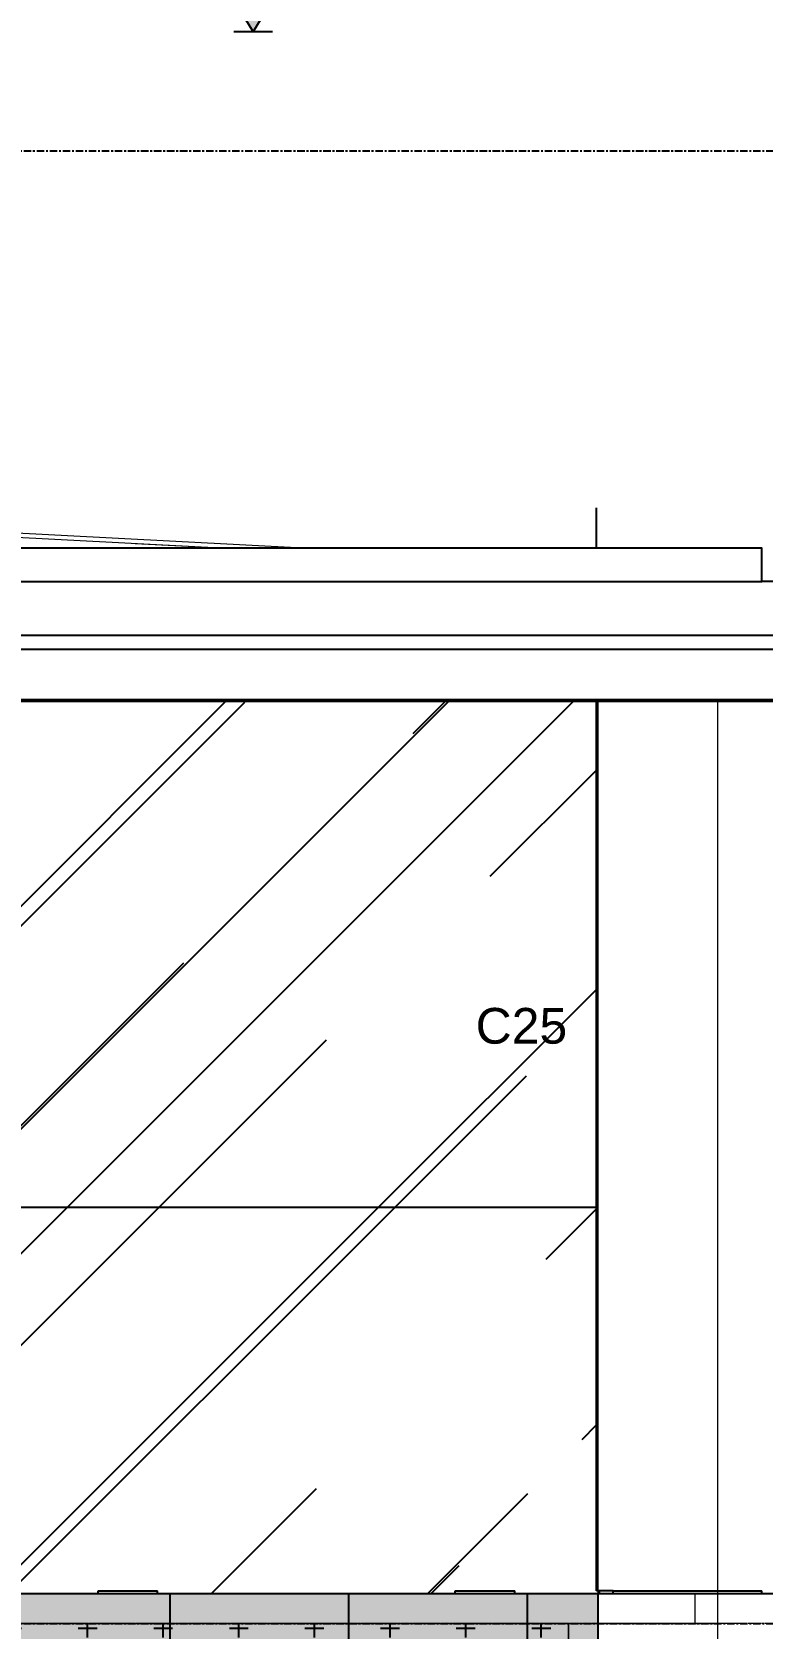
# Model space of a CAD drawing. Header units: millimetres. Extents: x 652937 to 1670132, y 1473552 to 2851037.
# Drawn here: x 779596 to 782048, y 1514505 to 1519870 of the extents above; entities that cross this region are included whole.
import ezdxf
from ezdxf.enums import TextEntityAlignment as Align
from ezdxf.xclip import XClip

# ---------------------------------------------------------------- set-up
doc = ezdxf.new("R2010")
doc.units = ezdxf.units.MM
doc.header["$XCLIPFRAME"] = 0
for name, pattern in [('Grid Line', [22.225, 12.7, -3.175, 3.175, -3.175]), ('TA_GL_005.00000', [13.75, 5, -1.25, 1.25, -1.25, 5]), ('XKITLINE00', [0]), ('XKITLINE02', [4, 2, -2])]:
    doc.linetypes.add(name, pattern=pattern)
for name, color, linetype in [('000 - 0_HIDE_OBJ_FRAMING_DEF_SUB_1', 1, 'Continuous'), ('000 - 0_SYM_DWG_GRIDLINE_MAIN_COLOR_251', 251, 'Continuous'), ('CVA044__', 2, 'Continuous'), ('DIM', 1, 'Continuous')]:
    doc.layers.add(name, color=color, linetype=linetype)
for name, color, linetype, lineweight in [('A-230-H_FLOOR', 2, 'Continuous', 25), ('A-230-M_FLOOR', 2, 'Continuous', 25), ('Bolt', 7, 'Continuous', 0), ('Part', 2, 'Continuous', 0), ('Z-230-A_LEVEL', 1, 'Continuous', 9)]:
    doc.layers.add(name, color=color, linetype=linetype, lineweight=lineweight)
doc.styles.add('ANGSANA', font='angsana.shx', dxfattribs={"width": 0.9})
doc.styles.add('Arial', font='arial.ttf')
doc.styles.add('TA', font='', dxfattribs={"height": 4.5})
doc.styles.get('TA').set_extended_font_data('Cordia New')
pattern_1 = [(0, (186823.404, -200), (35.282, 70.564), [7.823, -62.741])]
pattern_2 = [(45, (316145.4, 121030.8), (660.5113, 1761.362), [11676.29, -1556.84, 3892.097, -778.42]), (45, (316602.3, 122038.1), (-1282.4916, 181.641), [2335.258, -256.878, 4670.516, -583.815]), (45, (315952.77, 121773.86), (2493.4282, 3230.9986), [6227.355, -1089.787, 3113.678, -778.419])]

# ---------------------------------------------------------------- blocks, each defined once
blk = doc.blocks.new('*A1489973')
at = {"layer": 'Part', "linetype": 'XKITLINE02', "lineweight": 0}
for p, q in [((567.337001, 24.773517), (553.237008, 25.512464)), ((553.237008, 25.512464), (553.237008, 24.098617)), ((567.337001, 24.098617), (567.337001, 24.773517)), ((553.237008, 24.098617), (567.337001, 24.098617))]:
    blk.add_line(p, q, dxfattribs=at)
at = {"layer": 'Part', "linetype": 'XKITLINE00', "lineweight": 0}
blk.add_line((567.337001, 24.773517), (567.333076, 24.773723), dxfattribs=at)
blk = doc.blocks.new('*A1490974')
at = {"layer": 'Part', "linetype": 'XKITLINE00', "lineweight": 0}
for p, q in [((567.337001, 24.098617), (553.237001, 24.098617)), ((567.337001, 24.048617), (553.237001, 24.048617)), ((567.337001, 24.048617), (567.337001, 24.098617))]:
    blk.add_line(p, q, dxfattribs=at)
at = {"layer": 'Part', "linetype": 'XKITLINE02', "lineweight": 0}
blk.add_line((553.237001, 24.098617), (553.237001, 24.048617), dxfattribs=at)
blk = doc.blocks.new('*A1491975')
at = {"layer": 'Part', "linetype": 'XKITLINE00', "lineweight": 0}
for p, q in [((567.337001, 24.848617), (553.237001, 25.587567)), ((567.333075, 24.77372), (553.237001, 25.512464)), ((567.337001, 24.848617), (567.333075, 24.77372))]:
    blk.add_line(p, q, dxfattribs=at)
at = {"layer": 'Part', "linetype": 'XKITLINE02', "lineweight": 0}
blk.add_line((553.237001, 25.587567), (553.237001, 25.512464), dxfattribs=at)
blk = doc.blocks.new('*A1502986')
at = {"layer": 'Part', "linetype": 'XKITLINE02', "lineweight": 0}
for p, q in [((567.627002, 24.973606), (567.377002, 24.973606)), ((567.377002, 24.973606), (567.377002, 24.723606)), ((567.611002, 24.739606), (567.393002, 24.957606)), ((567.611002, 24.957606), (567.393002, 24.739606)), ((567.393002, 24.739606), (567.393002, 24.957606)), ((567.393002, 24.957606), (567.611002, 24.957606)), ((567.611002, 24.957606), (567.611002, 24.739606)), ((567.627002, 24.723606), (567.627002, 24.973606)), ((567.377002, 24.723606), (567.627002, 24.723606)), ((567.611002, 24.739606), (567.393002, 24.739606))]:
    blk.add_line(p, q, dxfattribs=at)
blk = doc.blocks.new('*A1504988')
at = {"layer": 'Part', "linetype": 'XKITLINE02', "lineweight": 0}
for p, q in [((567.627002, 23.523606), (567.377002, 23.523606)), ((567.377002, 23.523606), (567.377002, 23.273606)), ((567.611002, 23.289606), (567.393002, 23.507606)), ((567.611002, 23.507606), (567.393002, 23.289606)), ((567.393002, 23.289606), (567.393002, 23.507606)), ((567.393002, 23.507606), (567.611002, 23.507606)), ((567.611002, 23.507606), (567.611002, 23.289606)), ((567.627002, 23.273606), (567.627002, 23.523606)), ((567.377002, 23.273606), (567.627002, 23.273606)), ((567.611002, 23.289606), (567.393002, 23.289606))]:
    blk.add_line(p, q, dxfattribs=at)
blk = doc.blocks.new('*A1509993')
at = {"layer": 'Part', "linetype": 'XKITLINE02', "lineweight": 0}
for p, q in [((566.319951, 24.873617), (565.944951, 24.873617)), ((565.944951, 24.873617), (565.944951, 24.838617)), ((565.944951, 24.838617), (566.119951, 24.838617)), ((566.119951, 24.838617), (566.119951, 24.158617)), ((566.144951, 24.158617), (566.144951, 24.838617)), ((566.144951, 24.838617), (566.319951, 24.838617)), ((566.319951, 24.838617), (566.319951, 24.873617)), ((566.119951, 24.158617), (565.944951, 24.158617)), ((565.944951, 24.158617), (565.944951, 24.123617)), ((566.319951, 24.158617), (566.144951, 24.158617)), ((566.319951, 24.123617), (566.319951, 24.158617)), ((565.944951, 24.123617), (566.319951, 24.123617))]:
    blk.add_line(p, q, dxfattribs=at)
blk = doc.blocks.new('*A1510994')
at = {"layer": 'Part', "linetype": 'XKITLINE02', "lineweight": 0}
for p, q in [((567.333051, 24.848617), (566.958051, 24.848617)), ((566.958051, 24.848617), (566.958051, 24.798617)), ((566.958051, 24.798617), (567.303051, 24.798617)), ((567.303051, 24.798617), (567.303051, 24.148617)), ((567.333051, 24.098617), (567.333051, 24.848617)), ((567.303051, 24.148617), (566.958051, 24.148617)), ((566.958051, 24.148617), (566.958051, 24.098617)), ((566.958051, 24.098617), (567.333051, 24.098617))]:
    blk.add_line(p, q, dxfattribs=at)
blk = doc.blocks.new('*A1511995')
at = {"layer": 'Part', "linetype": 'XKITLINE02', "lineweight": 0}
for p, q in [((567.627002, 24.973606), (567.377002, 24.973606)), ((567.377002, 24.973606), (567.377002, 24.723606)), ((567.611002, 24.739606), (567.393002, 24.957606)), ((567.611002, 24.957606), (567.393002, 24.739606)), ((567.393002, 24.739606), (567.393002, 24.957606)), ((567.393002, 24.957606), (567.611002, 24.957606)), ((567.611002, 24.957606), (567.611002, 24.739606)), ((567.627002, 24.723606), (567.627002, 24.973606)), ((567.377002, 24.723606), (567.627002, 24.723606)), ((567.611002, 24.739606), (567.393002, 24.739606))]:
    blk.add_line(p, q, dxfattribs=at)
blk = doc.blocks.new('*A1513997')
at = {"layer": 'Part', "linetype": 'XKITLINE02', "lineweight": 0}
for p, q in [((567.627002, 23.523606), (567.377002, 23.523606)), ((567.377002, 23.523606), (567.377002, 23.273606)), ((567.611002, 23.289606), (567.393002, 23.507606)), ((567.611002, 23.507606), (567.393002, 23.289606)), ((567.393002, 23.289606), (567.393002, 23.507606)), ((567.393002, 23.507606), (567.611002, 23.507606)), ((567.611002, 23.507606), (567.611002, 23.289606)), ((567.627002, 23.273606), (567.627002, 23.523606)), ((567.377002, 23.273606), (567.627002, 23.273606)), ((567.611002, 23.289606), (567.393002, 23.289606))]:
    blk.add_line(p, q, dxfattribs=at)
blk = doc.blocks.new('*A15181002')
at = {"layer": 'Bolt', "linetype": 'XKITLINE02', "lineweight": 0}
for p, q in [((566.229551, 24.623617), (565.989951, 24.623617)), ((566.144951, 24.661117), (566.119951, 24.661117)), ((566.144951, 24.586117), (566.119951, 24.586117)), ((566.144951, 24.411117), (566.119951, 24.411117)), ((566.189951, 24.661117), (566.144951, 24.661117)), ((566.189951, 24.586117), (566.144951, 24.586117)), ((566.189951, 24.411117), (566.144951, 24.411117)), ((566.229551, 24.373617), (565.989951, 24.373617)), ((566.144951, 24.336117), (566.119951, 24.336117)), ((566.189951, 24.336117), (566.144951, 24.336117))]:
    blk.add_line(p, q, dxfattribs=at)
blk = doc.blocks.new('*A15191003')
at = {"layer": 'Bolt'}
for points in [[(565.639, 23.539), (565.639, 23.599), (565.734, 23.599), (565.734, 23.539)], [(565.639, 23.539), (565.639, 23.599), (565.734, 23.599), (565.734, 23.539)], [(566.539, 23.539), (566.539, 23.599), (566.634, 23.599), (566.634, 23.539)], [(566.539, 23.539), (566.539, 23.599), (566.634, 23.599), (566.634, 23.539)]]:
    blk.add_hatch(color=256, dxfattribs=at).paths.add_polyline_path(points, flags=17)
at = {"layer": 'Bolt', "linetype": 'XKITLINE00', "lineweight": 0}
for p, q in [((565.687, 23.486), (565.687, 23.739)), ((565.687, 23.486), (565.687, 23.739)), ((566.587, 23.486), (566.587, 23.739)), ((566.587, 23.486), (566.587, 23.739)), ((565.639, 23.539), (565.639, 23.599)), ((565.639, 23.539), (565.639, 23.599)), ((565.734, 23.539), (565.734, 23.599)), ((565.734, 23.539), (565.734, 23.599)), ((566.539, 23.539), (566.539, 23.599)), ((566.539, 23.539), (566.539, 23.599)), ((566.634, 23.539), (566.634, 23.599)), ((566.634, 23.539), (566.634, 23.599))]:
    blk.add_line(p, q, dxfattribs=at)
blk = doc.blocks.new('*A15201004')
at = {"layer": 'Bolt'}
for points in [[(565.772, 23.599), (565.772, 23.539), (565.702, 23.539), (565.702, 23.599)], [(565.772, 23.599), (565.772, 23.539), (565.702, 23.539), (565.702, 23.599)], [(566.572, 23.599), (566.572, 23.539), (566.502, 23.539), (566.502, 23.599)], [(566.572, 23.599), (566.572, 23.539), (566.502, 23.539), (566.502, 23.599)]]:
    blk.add_hatch(color=256, dxfattribs=at).paths.add_polyline_path(points, flags=17)
at = {"layer": 'Bolt', "linetype": 'XKITLINE00', "lineweight": 0}
for p, q in [((565.702, 23.599), (565.702, 23.539)), ((565.702, 23.599), (565.702, 23.539)), ((565.737, 23.599), (565.737, 23.539)), ((565.737, 23.599), (565.737, 23.539)), ((565.772, 23.599), (565.772, 23.539)), ((565.772, 23.599), (565.772, 23.539)), ((566.502, 23.599), (566.502, 23.539)), ((566.502, 23.599), (566.502, 23.539)), ((566.537, 23.599), (566.537, 23.539)), ((566.537, 23.599), (566.537, 23.539)), ((566.572, 23.599), (566.572, 23.539)), ((566.572, 23.599), (566.572, 23.539))]:
    blk.add_line(p, q, dxfattribs=at)
blk = doc.blocks.new('*A15211005')
at = {"layer": 'Part', "linetype": 'XKITLINE02', "lineweight": 0}
for p, q in [((566.519951, 24.773617), (566.144951, 24.773617)), ((566.144951, 24.773617), (566.144951, 24.223617)), ((566.189951, 24.223617), (566.189951, 24.773617)), ((566.519951, 24.773617), (566.519951, 24.223617)), ((566.519951, 24.223617), (566.144951, 24.223617))]:
    blk.add_line(p, q, dxfattribs=at)
blk = doc.blocks.new('*A15221006')
at = {"layer": 'Part', "linetype": 'XKITLINE00', "lineweight": 0}
for p, q in [((565.387437, 23.598606), (565.387437, 24.048456)), ((566.887437, 24.048456), (565.387437, 24.048456)), ((565.432437, 23.598606), (565.432437, 24.048456)), ((566.842437, 24.048456), (566.842437, 23.598606)), ((566.887437, 24.048456), (566.887437, 23.598606))]:
    blk.add_line(p, q, dxfattribs=at)
at = {"layer": 'Part', "linetype": 'XKITLINE02', "lineweight": 0}
for p, q in [((565.387437, 23.598456), (565.387437, 23.598606)), ((565.387437, 23.598606), (565.387437, 23.598456)), ((566.887437, 23.598456), (565.387437, 23.598456)), ((565.432437, 23.598606), (565.432437, 23.598456)), ((565.432437, 23.598456), (565.432437, 23.598606)), ((565.432437, 23.598606), (565.432437, 23.598456)), ((566.842437, 23.598606), (566.842437, 23.598456)), ((566.842437, 23.598456), (566.842437, 23.598606)), ((566.842437, 23.598456), (566.842437, 23.598606)), ((566.842437, 23.598606), (566.842437, 23.598456)), ((566.887437, 23.598606), (566.887437, 23.598456))]:
    blk.add_line(p, q, dxfattribs=at)
blk = doc.blocks.new('*A15231007')
at = {"layer": 'Part', "linetype": 'XKITLINE00', "lineweight": 0}
for p, q in [((565.336983, 23.598606), (566.936983, 23.598606)), ((565.336983, 23.598606), (565.336983, 23.538606)), ((565.336983, 23.538606), (566.936983, 23.538606)), ((566.936983, 23.598606), (566.936983, 23.538606))]:
    blk.add_line(p, q, dxfattribs=at)
blk = doc.blocks.new('*A15241008')
at = {"layer": 'Part', "linetype": 'XKITLINE00', "lineweight": 0}
for p, q in [((567.337001, 24.848617), (567.337001, 24.048617)), ((567.337001, 24.848617), (567.387001, 24.848617)), ((567.387001, 24.848617), (567.387001, 24.048617)), ((567.387001, 24.048617), (567.337001, 24.048617))]:
    blk.add_line(p, q, dxfattribs=at)
at = {"layer": 'Part', "linetype": 'XKITLINE02', "lineweight": 0}
for p, q in [((567.387001, 24.723514), (567.337001, 24.723514)), ((567.387001, 24.198617), (567.337001, 24.198617))]:
    blk.add_line(p, q, dxfattribs=at)
blk = doc.blocks.new('*A15251009')
at = {"layer": 'Part', "linetype": 'XKITLINE00', "lineweight": 0}
for p, q in [((567.377002, 24.973606), (567.627002, 24.973606)), ((567.377002, 23.523606), (567.377002, 24.973606)), ((567.627002, 24.973606), (567.627002, 23.523606)), ((567.627002, 23.523606), (567.377002, 23.523606))]:
    blk.add_line(p, q, dxfattribs=at)
at = {"layer": 'Part', "linetype": 'XKITLINE02', "lineweight": 0}
for p, q in [((567.393002, 24.973606), (567.393002, 23.523606)), ((567.611002, 23.523606), (567.611002, 24.973606))]:
    blk.add_line(p, q, dxfattribs=at)
blk = doc.blocks.new('*A15271011')
at = {"layer": 'Part', "linetype": 'XKITLINE00', "lineweight": 0}
for p, q in [((569.627002, 23.523606), (567.377002, 23.523606)), ((567.377002, 23.523606), (567.377002, 23.273606)), ((569.627002, 23.523606), (569.627002, 23.273606)), ((569.627002, 23.273606), (567.377002, 23.273606))]:
    blk.add_line(p, q, dxfattribs=at)
at = {"layer": 'Part', "linetype": 'XKITLINE02', "lineweight": 0}
for p, q in [((567.377002, 23.507606), (569.627002, 23.507606)), ((569.627002, 23.289606), (567.377002, 23.289606))]:
    blk.add_line(p, q, dxfattribs=at)
blk = doc.blocks.new('*A15321016')
at = {"layer": 'Part', "linetype": 'XKITLINE00', "lineweight": 0}
for p, q in [((566.519951, 24.773617), (566.144951, 24.773617)), ((566.144951, 24.773617), (566.144951, 24.223617)), ((566.189951, 24.773617), (566.189951, 24.223617)), ((566.519951, 24.773617), (566.519951, 24.223617)), ((566.519951, 24.223617), (566.144951, 24.223617))]:
    blk.add_line(p, q, dxfattribs=at)
blk = doc.blocks.new('*A15351019')
at = {"layer": 'Part', "linetype": 'XKITLINE00', "lineweight": 0}
for p, q in [((567.377002, 24.973606), (567.627002, 24.973606)), ((567.377002, 23.523606), (567.377002, 24.973606)), ((567.627002, 24.973606), (567.627002, 23.523606)), ((567.627002, 23.523606), (567.377002, 23.523606))]:
    blk.add_line(p, q, dxfattribs=at)
at = {"layer": 'Part', "linetype": 'XKITLINE02', "lineweight": 0}
for p, q in [((567.393002, 24.973606), (567.393002, 23.523606)), ((567.611002, 23.523606), (567.611002, 24.973606))]:
    blk.add_line(p, q, dxfattribs=at)
blk = doc.blocks.new('*A15371021')
at = {"layer": 'Part', "linetype": 'XKITLINE00', "lineweight": 0}
for p, q in [((569.627002, 23.523606), (567.377002, 23.523606)), ((567.377002, 23.523606), (567.377002, 23.273606)), ((569.627002, 23.523606), (569.627002, 23.273606)), ((569.627002, 23.273606), (567.377002, 23.273606))]:
    blk.add_line(p, q, dxfattribs=at)
at = {"layer": 'Part', "linetype": 'XKITLINE02', "lineweight": 0}
for p, q in [((567.377002, 23.507606), (569.627002, 23.507606)), ((569.627002, 23.289606), (567.377002, 23.289606))]:
    blk.add_line(p, q, dxfattribs=at)
blk = doc.blocks.new('*A15451029')
at = {"layer": 'Part', "linetype": 'XKITLINE00', "lineweight": 0}
for p, q in [((567.627002, 25.223606), (567.377002, 25.223606)), ((567.377002, 25.223606), (567.377002, 24.973606)), ((567.627002, 24.973606), (567.627002, 25.223606)), ((567.377002, 24.973606), (567.627002, 24.973606)), ((567.611002, 24.989606), (567.393002, 25.207606)), ((567.393002, 24.989606), (567.393002, 25.207606)), ((567.393002, 25.207606), (567.611002, 25.207606)), ((567.393002, 24.989606), (567.611002, 25.207606)), ((567.611002, 24.989606), (567.393002, 24.989606)), ((567.611002, 25.207606), (567.611002, 24.989606))]:
    blk.add_line(p, q, dxfattribs=at)
blk = doc.blocks.new('12')
at = {"lineweight": 0, "xscale": 0.2, "yscale": 0.2, "zscale": 0.2}
for name in ['*A1491975', '*A1489973', '*A15451029', '*A1509993', '*A1510994', '*A15241008', '*A1502986', '*A1511995', '*A15251009', '*A15351019', '*A15181002', '*A15211005', '*A15321016', '*A1490974', '*A15221006', '*A15191003', '*A15231007', '*A15201004', '*A1504988', '*A1513997', '*A15271011', '*A15371021']:
    blk.add_blockref(name, (663419.1909, 1524488.8719), dxfattribs=at)
blk = doc.blocks.new('LEV-SEC')
blk.add_hatch(color=1).paths.add_polyline_path([(-1.62, 2.67), (0, 0), (1.62, 2.67)])
at = {"color": 1}
for p, q in [((-1.62, 2.67), (0, 0)), ((1.62, 2.67), (-1.62, 2.67)), ((0, 0), (1.62, 2.67)), ((1.62, 0), (-1.62, 0))]:
    blk.add_line(p, q, dxfattribs=at)
at = {"color": 2, "style": 'ANGSANA'}
blk.add_attdef('ELEVATION', text='', height=2.4, dxfattribs=at).set_placement((2.91, 2.21), align=Align.BOTTOM_LEFT)
blk = doc.blocks.new('PP18_ENT3_SE_ELE2-1')
at = {"layer": 'A-230-H_FLOOR'}
h = blk.add_hatch(dxfattribs=at)
h.set_pattern_fill('CROSS', color=1, scale=20)
h.set_pattern_definition([(0, (8480.07, 30), (127, 127), [63.5, -190.5]), (90, (8511.82, -1.75), (-127, 127), [63.5, -190.5])])
h.paths.add_polyline_path([(4245, 102150), (4245, 102450), (6390, 102450), (6390, 102150)])
at = {"layer": 'A-230-M_FLOOR', "color": 4, "lineweight": 9}
blk.add_lwpolyline([(6890, 105881), (6890, 102450), (6490, 102450), (6490, 105881)], close=True, dxfattribs=at)
at = {"layer": 'A-230-M_FLOOR', "lineweight": 9}
blk.add_lwpolyline([(4245, 102450), (6390, 102450), (6390, 102150), (4245, 102150)], close=True, dxfattribs=at)
at = {"layer": 'A-230-M_FLOOR', "color": 3, "lineweight": 9}
blk.add_lwpolyline([(6890, 102450), (6890, 97770), (6390, 97770), (6390, 102450)], close=True, dxfattribs=at)
at = {"layer": 'Z-230-A_LEVEL', "linetype": 'Grid Line', "ltscale": 0.5}
blk.add_line((26089.2, 102450), (0, 102450), dxfattribs=at)
at = {"color": 4, "xscale": 1000, "yscale": 1000, "zscale": 1000}
blk.add_blockref('12', (-663525726.6, -1524387851.6), dxfattribs=at)
at = {"layer": 'DIM'}
ref = blk.add_blockref('LEV-SEC', (5331.2, 107800), dxfattribs=dict(at, xscale=40, yscale=40, zscale=40))
ref.add_attrib('ELEVATION', 'EL.+107.800 SFL.', dxfattribs={"layer": '0', "color": 3, "height": 120, "style": 'Arial'}).set_placement((5447.7, 107830.7), align=Align.BOTTOM_LEFT)
at = {"layer": 'CVA044__', "color": 3, "style": 'Arial'}
blk.add_text('C25', height=120, dxfattribs=at).set_placement((6078.3, 104399.3))
blk = doc.blocks.new('*U6164')
at = {"layer": '000 - 0_SYM_DWG_GRIDLINE_MAIN_COLOR_251', "linetype": 'ByBlock', "ltscale": 5}
blk.add_line((200, 0), (-30071, 0), dxfattribs=at)
at = {"style": 'TA', "flags": 1}
blk.add_attdef('LOCATION', (6, -6), '', height=4.5, rotation=270, dxfattribs=at)
blk = doc.blocks.new('W-1-PP18-ST_ENT3_REV02_20260413-044638_PP18_ENT3_ELE2-DIM')
at = {"layer": '000 - 0_SYM_DWG_GRIDLINE_MAIN_COLOR_251', "color": 6, "linetype": 'TA_GL_005.00000', "rotation": 180}
for p in [(-21271, 107400), (-21271, 102450)]:
    blk.add_blockref('*U6164', p, dxfattribs=at)
blk = doc.blocks.new('DPA_Flood board Plan_Plate - DPA_Flood board Plan_Plate-20217323-ENT 3 ELE-2 Sheet')
at = {"layer": '000 - 0_HIDE_OBJ_FRAMING_DEF_SUB_1'}
for p, q in [((-178988.5, 102560), (-178788.5, 102560)), ((-178988.5, 102550), (-178988.5, 102560)), ((-178788.5, 102550), (-178788.5, 102560))]:
    blk.add_line(p, q, dxfattribs=at)
blk = doc.blocks.new('*U7325')
blk.add_wipeout([(0, 0), (11902.6, 0), (11902.6, 112.5), (0, 112.5)])
at = {"color": 0}
blk.add_lwpolyline([(0, 0), (11902.6, 0), (11902.6, 112.5), (0, 112.5)], close=True, dxfattribs=at)
blk = doc.blocks.new('*U7323')
blk.add_wipeout([(0, 0), (12752.6, 0), (12752.6, 47.3), (0, 47.3)])
at = {"color": 0}
blk.add_lwpolyline([(0, 0), (12752.6, 0), (12752.6, 47.3), (0, 47.3)], close=True, dxfattribs=at)
blk = doc.blocks.new('*U7324')
blk.add_wipeout([(0, 0), (12752.6, 0), (12752.6, 180.2), (0, 180.2)])
at = {"color": 0}
blk.add_lwpolyline([(0, 0), (12752.6, 0), (12752.6, 180.2), (0, 180.2)], close=True, dxfattribs=at)
blk = doc.blocks.new('*U7321')
blk.add_wipeout([(0, 0), (12752.6, 0), (12752.6, 6), (0, 6)])
at = {"color": 0}
blk.add_lwpolyline([(0, 0), (12752.6, 0), (12752.6, 6), (0, 6)], close=True, dxfattribs=at)
blk = doc.blocks.new('*U7322')
blk.add_wipeout([(0, 0), (12752.6, 0), (12752.6, 169), (0, 169)])
at = {"color": 0}
blk.add_lwpolyline([(0, 0), (12752.6, 0), (12752.6, 169), (0, 169)], close=True, dxfattribs=at)
blk = doc.blocks.new('Railing - Railing-18094179-ENT 3 ELE-4 Sheet')
at = {"layer": '000 - 0_HIDE_OBJ_FRAMING_DEF_SUB_1'}
h = blk.add_hatch(dxfattribs=at)
h.set_pattern_fill('FP_13', color=256, style=0, pattern_type=2)
h.set_pattern_definition(pattern_2)
h.paths.add_polyline_path([(181187.3, 103850), (183789.7, 103850), (183788.7, 105547), (183774, 105547), (183774, 105550), (182364, 105550), (182364, 105547), (182274, 105547), (182274, 105550), (181187.3, 105550), (181187.3, 103977.1)])
h = blk.add_hatch(dxfattribs=at)
h.set_pattern_fill('FP_13', color=256, style=0, pattern_type=2)
h.set_pattern_definition(pattern_2)
h.paths.add_polyline_path([(182653.1, 102550), (182988.5, 102550), (182988.5, 102560), (183188.5, 102560), (183188.5, 102550), (183792.2, 102550), (183792.2, 102560), (183789.7, 102560), (183789.7, 103850), (181187.3, 103850), (181187.3, 102560), (181184.7, 102560), (181184.7, 102550), (181788.5, 102550), (181788.5, 102560), (181988.5, 102560), (181988.5, 102550), (182567, 102550)])
blk.add_line((181187.3, 103850), (183789.7, 103850), dxfattribs=at)
blk = doc.blocks.new('C-1-PP18-AR-2340-01-C_20260413-231939_PP18_ENT3_EX-ELE2')
at = {"layer": '000 - 0_HIDE_OBJ_FRAMING_DEF_SUB_1'}
h = blk.add_hatch(dxfattribs=at)
h.set_pattern_fill('FP_25', color=256, style=0, pattern_type=2)
h.set_pattern_definition(pattern_1)
h.paths.add_polyline_path([(-20009, 102250), (6440, 102250), (6440, 102550), (-20009, 102550), (-20009, 102333.2)])
h = blk.add_hatch(dxfattribs=at)
h.set_pattern_fill('FP_27', color=256, style=0, pattern_type=2)
h.set_pattern_definition([(90, (6060, 101150), (-600, 4e-14), [])])
h.paths.add_polyline_path([(-20009, 102250), (6440, 102250), (6440, 102550), (-20009, 102550), (-20009, 102333.2)])
h = blk.add_hatch(dxfattribs=at)
h.set_pattern_fill('FP_25', color=256, style=0, pattern_type=2)
h.set_pattern_definition(pattern_1)
h.paths.add_polyline_path([(6490.5, 102250), (6890, 102250), (6890, 102450), (6440, 102450), (6440, 102250)])
h = blk.add_hatch(dxfattribs=at)
h.set_pattern_fill('FP_29', color=256, style=0, pattern_type=2)
h.set_pattern_definition([(90, (6765, 101150), (-600, 4e-14), [])])
h.paths.add_polyline_path([(6490.5, 102250), (6890, 102250), (6890, 102450), (6440, 102450), (6440, 102250)])
for p, q in [((6434, 102560), (6434, 106200)), ((7040, 102550), (-4915, 102550)), ((6489.8, 102560), (6434, 102560)), ((6440, 101152), (6440, 102550)), ((6443, 102560), (6443, 102550)), ((6490, 102560), (6990, 102560)), ((6490, 102550), (6490, 102560)), ((6990, 102550), (6990, 102560))]:
    blk.add_line(p, q, dxfattribs=at)
at = {"layer": '000 - 0_HIDE_OBJ_FRAMING_DEF_SUB_1', "lineweight": 9}
blk.add_line((6765, 102450), (6765, 102550), dxfattribs=at)
at = {"layer": '000 - 0_HIDE_OBJ_FRAMING_DEF_SUB_1'}
for p in [(183748.5, 0), (184948.5, 0)]:
    blk.add_blockref('DPA_Flood board Plan_Plate - DPA_Flood board Plan_Plate-20217323-ENT 3 ELE-2 Sheet', p, dxfattribs=at)
at = {"color": 1}
blk.add_blockref('*U7321', (-4913, 105550), dxfattribs=at)
blk.add_blockref('*U7322', (-4913, 105556), dxfattribs=at)
blk.add_blockref('*U7323', (-4913, 105725), dxfattribs=at)
at = {"layer": '000 - 0_HIDE_OBJ_FRAMING_DEF_SUB_1'}
ref = blk.add_blockref('Railing - Railing-18094179-ENT 3 ELE-4 Sheet', (-177028.5, 0), dxfattribs=at)
XClip(ref).set_block_clipping_path([(181188.4657445243, 102550.0000000001), (183462.4657374673, 105550.0000000001)])
at = {"color": 1}
blk.add_blockref('*U7324', (-4913, 105772.3), dxfattribs=at)
blk.add_blockref('*U7325', (-4913, 105952.5), dxfattribs=at)

msp = doc.modelspace()

# ---------------------------------------------------------------- block references
at = {"color": 6}
ref = msp.add_blockref('PP18_ENT3_SE_ELE2-1', (775008.1769, 1412070.4203), dxfattribs=at)
XClip(ref).set_block_clipping_path([(-21816.709593582, 100920), (8800.0000001194, 118767.7153737911)])

# ---------------------------------------------------------------- next in the draw order: block references
msp.add_blockref('W-1-PP18-ST_ENT3_REV02_20260413-044638_PP18_ENT3_ELE2-DIM', (775008.1769, 1412070.4203), dxfattribs=at)

# ---------------------------------------------------------------- next in the draw order: block references
msp.add_blockref('C-1-PP18-AR-2340-01-C_20260413-231939_PP18_ENT3_EX-ELE2', (775058.1769, 1412070.4203))

doc.saveas('drawing.dxf')
